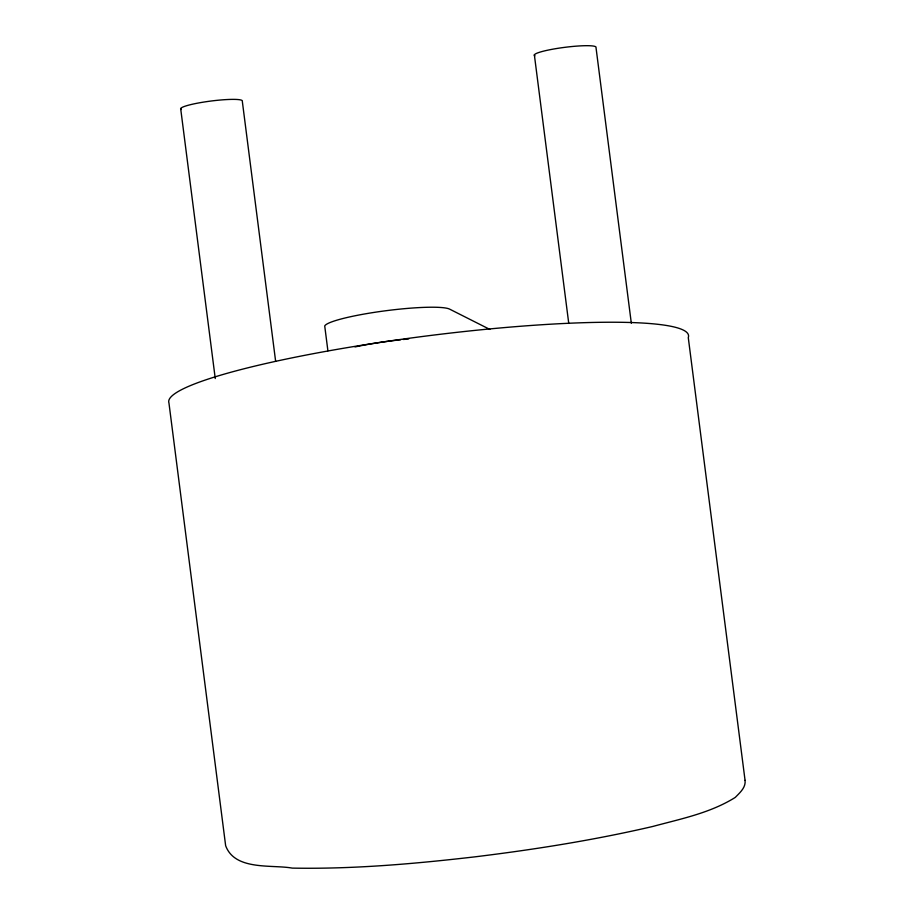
<?xml version="1.0" encoding="UTF-8"?>
<svg xmlns="http://www.w3.org/2000/svg" width="914" height="914" viewBox="0 0 914 914"><rect width="100%" height="100%" fill="white"/><g stroke="black" fill="none" stroke-linecap="round" stroke-linejoin="round"><path stroke-width="1.37" d="M489.858 329.428L449.642 309.138A63.66 7.975 -7.3 0 0 383.423 311.057A63.66 7.975 -7.3 0 0 324.721 325.978L327.898 350.793M631.323 323.236L596.008 47.585A31.133 3.907 -7.3 0 0 563.07 47.562A31.133 3.907 -7.3 0 0 534.907 55.811M534.359 54.863L568.759 323.453M275.64 361.373L242.313 101.271A31.133 3.907 -7.3 0 0 209.386 101.248A31.133 3.907 -7.3 0 0 181.223 109.497M180.664 108.549L215.258 378.545M355.02 346.932A63.66 7.975 -7.3 0 1 400.675 339.768M403.36 339.482A63.66 7.975 -7.3 0 1 408.684 338.968M745.059 780.362C745.961 787.594 739.814 792.712 735.29 797.396C710.349 813.049 680.873 818.864 652.836 826.45C594.18 840.115 534.621 849.54 474.869 856.852C414.259 863.856 353.295 869.237 292.229 868.106C271.824 864.404 234.944 870.893 225.644 845.701L168.941 402.925A262.01 32.835 -7.3 0 1 429.317 335.621A262.01 32.835 -7.3 0 1 688.276 337.632L745.059 780.362"/></g></svg>
